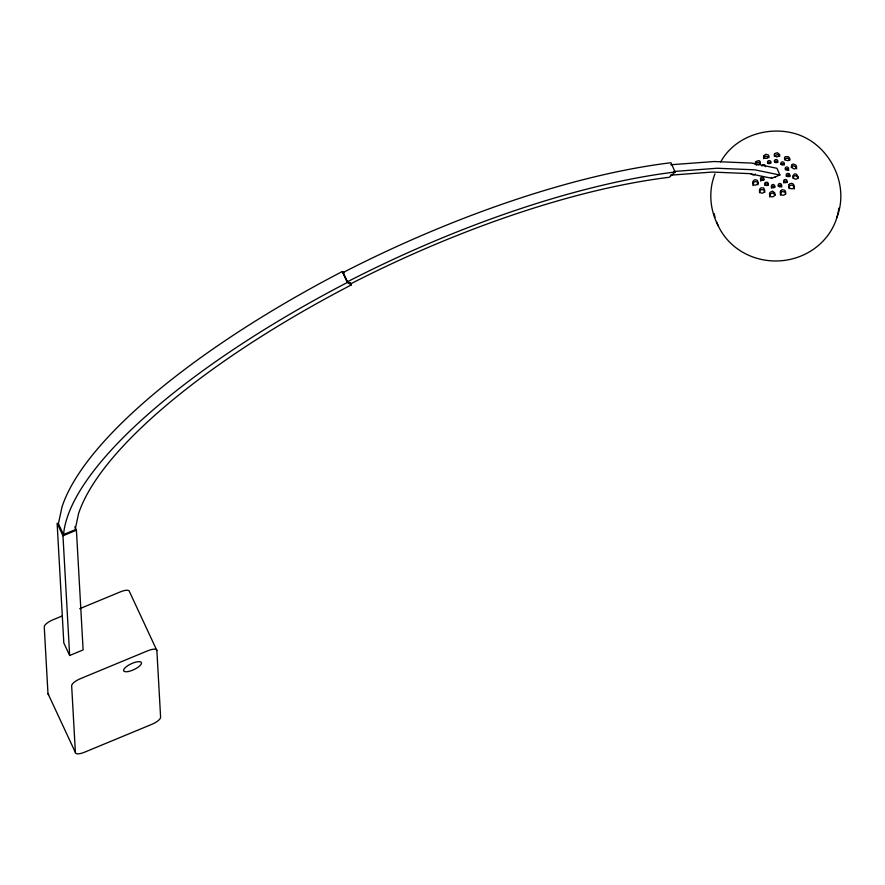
<?xml version="1.0" encoding="UTF-8"?>
<svg xmlns="http://www.w3.org/2000/svg" width="885" height="885" viewBox="0 0 885 885"><rect width="100%" height="100%" fill="white"/><g stroke="black" fill="none" stroke-linecap="round" stroke-linejoin="round"><path stroke-width="1.33" d="M757.903 184.865L758.069 184.146M788.9 187.233L789.907 185.474L791.898 185.142A3.153 2.943 64.8 0 1 793.723 186.37L794.288 187.731M794.133 189.113L794.31 188.439M714.969 173.858C708.265 190.751 709.87 209.789 718.222 225.797M836.624 217.931C849.766 185.894 830.816 146.368 798.613 134.763C770.581 124.84 735.324 135.184 720.711 161.911M791.29 167.63L791.809 166.568A3.153 2.522 31.4 0 1 793.591 165.86L796.124 167.011L796.688 168.847M755.303 164.079L756.73 162.652L758.788 162.386A3.153 2.412 -27.3 0 1 760.259 163.415L760.447 163.957M755.359 174.046L754.761 174.478A3.153 2.71 -52.1 0 1 752.715 174.821L751.243 173.703M343.026 272.547L347.318 281.828L350.615 283.886A406.978 133.502 -25 0 1 669.314 177.288L675.133 172.033L670.963 162.729A418.306 137.219 -25 0 0 343.037 272.558L347.318 281.828A418.162 137.164 -25 0 1 675.178 172M670.454 175.164L712.303 172.055L749.13 173.604L771.72 178.272L779.884 175.02L776.942 168.305L751.774 163.094L714.25 161.524L670.719 164.754M76.42 530.215L83.113 649.933L69.661 655.497L62.968 535.79L76.42 530.215L74.827 526.785M61.917 616.093L53.023 619.765A9.635 3.164 -25 0 0 44.25 626.901L47.978 693.608L75.391 752.504A9.635 3.164 -25 0 0 84.551 752.206L151.822 724.339A9.635 3.164 -25 0 0 160.605 717.204L156.877 650.508L129.453 591.611A9.635 3.164 -25 0 0 120.294 591.899L79.683 608.725M758.069 165.052L760.182 163.338L760.149 161.623A3.153 2.412 -27.3 0 0 758.688 160.583L755.536 161.701L755.226 164.057M673.739 171.48L717.259 168.25L754.772 169.82L779.884 175.02M344.287 272.735L342.34 271.518L347.407 282.481L351.301 284.926L350.172 282.481M789.398 174.223L789.276 174.035A1.748 1.626 17.8 0 0 786.201 174.732A1.737 1.637 18.8 0 0 787.727 176.602A1.737 1.637 18.8 0 0 789.641 175.241L789.641 175.02A1.283 1.195 17.8 0 0 789.398 174.223L789.486 175.894A1.283 1.195 17.8 0 1 789.73 176.491M789.486 175.894L789.376 175.706A1.748 1.626 17.8 0 0 786.3 176.414M62.968 535.79L57.116 523.223L63.808 642.93L69.661 655.497M779.751 156.357L777.406 154.477L774.574 155.849A3.153 2.301 -2.1 0 0 774.397 156.391M789.896 160.196L788.214 158.304L785.537 158.459A3.153 2.367 14.8 0 0 784.519 159.853M752.958 185.607L753.732 182.376A3.153 2.821 -60.4 0 1 755.702 181.525L757.494 182.244L758.058 183.438M798.281 178.294L796.589 176.082A3.153 2.732 47.9 0 0 794.509 175.827L793.06 177.022L792.905 178.316M788.922 187.963L789.121 188.682M769.85 197.067L769.651 196.348A3.153 3.131 75.7 0 1 770.138 194.158L772.594 192.897L774.784 194.623A3.153 3.153 0 0 1 774.983 195.353M789.641 175.02L789.741 176.701M75.391 752.504L71.663 685.798A9.635 3.164 -25 0 1 80.447 678.662L147.707 650.796A9.635 3.164 -25 0 1 156.877 650.508M764.861 192.244L763.766 189.7L761.1 189.667A3.153 3.009 -77.9 0 0 759.684 191.37L759.529 192.83M763.644 158.725L765.26 156.269L768.434 156.745A3.153 2.312 -10.5 0 1 768.976 157.74M63.554 534.54A434.9 134.996 -24.8 0 1 347.385 282.47M351.301 284.926A422.455 131.135 -24.8 0 0 78.533 513.731L75.136 529.75L63.477 534.573L58.399 523.688L62.038 506.851A434.778 134.963 -24.8 0 1 342.329 271.518M771.753 178.272A37.325 14.503 57.8 0 1 771.322 177.409M767.682 163.282A1.737 1.538 -10.9 0 1 768.6 162.398A1.737 1.538 -6.8 0 1 770.857 163.15M780.614 195.297A3.153 3.142 -74.9 0 1 780.393 193.804L781.986 191.514L784.674 192.023A3.153 3.097 85.4 0 1 785.758 193.981M763.998 180.12A1.737 1.648 -25.1 0 0 763.877 179.71A1.737 1.626 -25.1 0 0 760.702 179.92M774.574 162.232A1.737 1.538 -2.6 0 1 776.366 161.258A1.737 1.538 1.5 0 1 777.871 162.563M784.353 164.942A1.737 1.56 9.4 0 0 783.679 163.902A1.737 1.549 5.6 0 0 781.046 164.544M756.697 165.108A3.153 2.5 -35.6 0 1 756.089 164.887M765.326 166.723A1.737 1.549 -14.8 0 0 762.35 165.351A1.737 1.571 -18.3 0 0 762.029 166.126M783.767 182.952A1.737 1.67 16.1 0 1 784.077 181.724A1.737 1.659 18.4 0 1 787.174 182.564M785.393 169.588A1.737 1.571 12.8 0 1 788.579 169.632A1.737 1.593 15.7 0 1 788.701 170.451M760.724 181.171A1.737 1.626 -25.1 0 1 760.602 180.761M764.928 185.396A1.737 1.67 -23.3 0 1 767.66 184.135A1.737 1.681 -19.2 0 1 768.335 185.219M771.421 188.151A1.737 1.693 -12.7 0 1 773.313 186.182A1.737 1.693 -4.4 0 1 774.829 187.609M778.413 186.226A1.737 1.693 4.2 0 1 779.32 185.308A1.737 1.681 11.3 0 1 781.732 187.078M775.88 176.878A3.717 3.44 10.6 0 1 774.95 177.1M838.869 208.086A63.156 59.162 -3.2 0 1 783.424 260.533A63.156 59.162 -3.2 0 1 716.706 222.223M715.058 217.279A63.156 59.162 -3.2 0 1 714.14 213.506M48.697 694.659A9.635 3.164 -25 0 1 47.978 693.608M759.584 189.578C758.434 192.067 761.874 194.479 763.766 192.454A3.153 3.086 -88.5 0 0 764.751 190.452L763.667 187.897L761 187.874A3.153 3.009 -77.9 0 0 759.584 189.578M780.459 191.271L780.293 192.001A3.153 3.142 -74.9 0 0 780.88 194.158C782.351 196.514 786.267 194.888 785.659 192.178A3.153 3.097 85.4 0 0 784.575 190.231L781.886 189.722L780.459 191.271M757.969 182.354L757.471 183.737A3.153 2.921 -68.9 0 1 755.713 185.042C753.069 185.939 751.542 182.133 753.633 180.573A3.153 2.821 -60.4 0 1 755.602 179.732L757.394 180.44L757.969 182.354M788.966 184.744L789.022 186.89A3.153 3.031 74.1 0 0 790.526 188.527C792.927 189.932 795.427 186.591 793.624 184.578A3.153 2.943 64.8 0 0 791.798 183.35L789.807 183.682L788.966 184.744M798.193 177.155L797.186 178.77L795.903 179.146A3.153 2.843 56.3 0 1 793.878 178.383L792.794 175.838L794.409 174.035A3.153 2.732 47.9 0 1 796.489 174.29L798.193 177.155M796.589 167.044L795.571 168.537A3.153 2.622 39.7 0 1 793.568 168.781L791.389 167.044L791.71 164.776A3.153 2.522 31.4 0 1 793.491 164.068L796.013 165.218L796.589 167.044M763.711 155.793L763.545 156.933A3.153 2.345 -18.9 0 0 764.596 158.282L767.262 158.304L768.877 156.501A3.153 2.312 -10.5 0 0 768.324 154.952L765.835 154.278L763.711 155.793M789.796 158.979L789.63 159.532A3.153 2.434 23.1 0 1 788.17 160.639L785.482 160.13L784.42 158.061A3.153 2.367 14.8 0 1 785.438 156.656L788.734 156.822L789.796 158.979M774.729 195.065C773.988 197.742 769.751 197.322 769.552 194.545A3.153 3.131 75.7 0 1 770.038 192.366L772.494 191.094L774.685 192.83A3.153 3.153 0 0 1 774.729 195.065M774.817 153.559L774.475 154.045A3.153 2.301 -2.1 0 0 774.497 155.683L776.654 156.933L779.143 156.147A3.153 2.312 6.4 0 0 779.652 154.565L777.307 152.685L774.817 153.559M767.605 162.785A1.737 1.538 -10.9 0 0 769.861 163.515A1.737 1.538 -6.8 0 0 770.769 161.479A1.737 1.538 -6.8 0 0 768.501 160.716A1.737 1.538 -10.9 0 0 767.605 162.785M787.584 170.02A1.737 1.593 15.7 0 0 788.48 167.962A1.737 1.571 12.8 0 0 786.212 167.066A1.737 1.571 12.8 0 0 785.316 169.112A1.737 1.593 15.7 0 0 787.584 170.02M762.007 180.418A1.737 1.648 -25.1 0 0 763.777 178.029A1.737 1.648 -25.1 0 0 760.823 177.808A1.737 1.648 -25.1 0 0 762.007 180.418M774.364 160.948A1.737 1.538 -2.6 0 0 775.88 162.63A1.737 1.538 1.5 0 0 777.793 161.291A1.737 1.538 1.5 0 0 776.278 159.577A1.737 1.538 -2.6 0 0 774.364 160.948M783.944 164.422A1.737 1.56 9.4 0 0 783.59 162.232A1.737 1.549 5.6 0 0 781.178 162.519A1.737 1.549 5.6 0 0 781.532 164.676A1.737 1.56 9.4 0 0 783.944 164.422M774.74 186.37A1.737 1.693 -4.4 0 0 773.213 184.511A1.737 1.693 -12.7 0 0 771.322 186.027A1.737 1.693 -12.7 0 0 772.837 187.874A1.737 1.693 -4.4 0 0 774.74 186.37M778.335 185.839A1.737 1.693 4.2 0 0 780.614 186.735A1.737 1.681 11.3 0 0 781.499 184.534A1.737 1.681 11.3 0 0 779.231 183.626A1.737 1.693 4.2 0 0 778.335 185.839M784.353 182.387A1.737 1.67 16.1 0 0 786.765 182.111A1.737 1.659 18.4 0 0 786.4 179.788A1.737 1.659 18.4 0 0 783.988 180.053A1.737 1.67 16.1 0 0 784.353 182.387M765.16 182.896A1.737 1.67 -23.3 0 0 765.525 185.23A1.737 1.681 -19.2 0 0 767.937 184.799A1.737 1.681 -19.2 0 0 767.561 182.465A1.737 1.67 -23.3 0 0 765.16 182.896M128.225 671.527A9.779 3.208 -25 0 0 141.511 662.998A9.779 3.208 -25 0 0 127.894 665.608A9.779 3.208 -25 0 0 128.225 671.527"/></g></svg>
